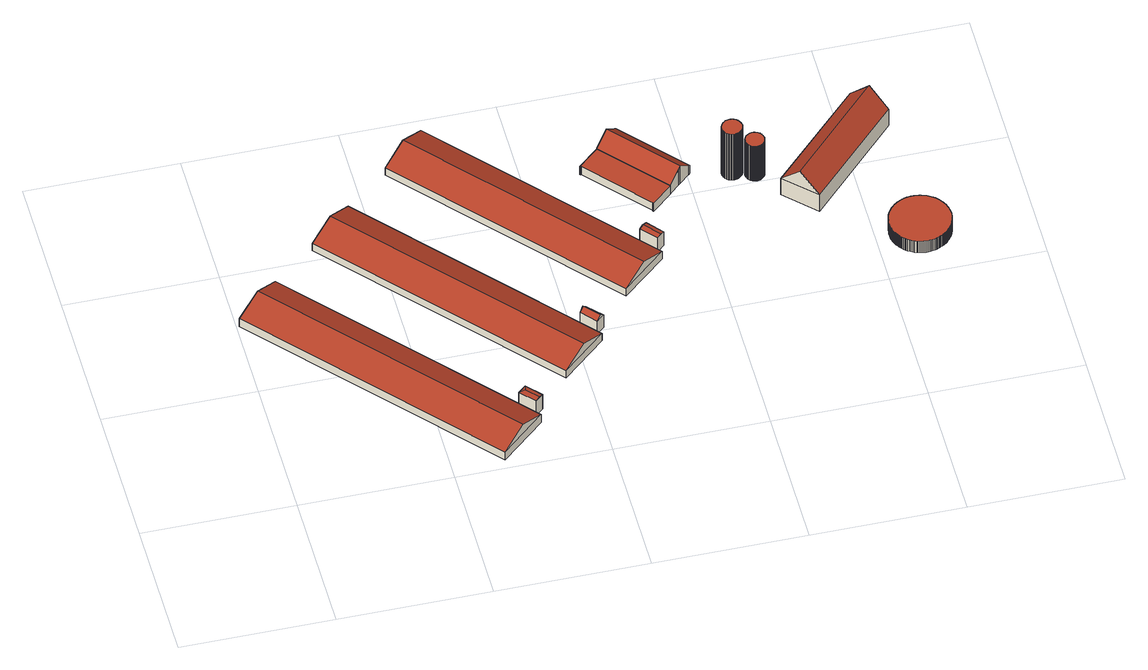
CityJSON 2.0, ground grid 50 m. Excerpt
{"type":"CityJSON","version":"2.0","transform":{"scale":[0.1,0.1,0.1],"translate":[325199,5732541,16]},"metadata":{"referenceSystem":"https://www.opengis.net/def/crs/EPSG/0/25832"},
"CityObjects":{
"building1":{"type":"Building","attributes":{"Geometrietyp2DReferenz":"3000","Gemeindeschluessel":"05154044","function":"31001_2724","roofType":"3100","measuredHeight":7.43,"storeysAboveGround":1},"address":[{"country":"Germany","locality":"Rees","thoroughfareNumber":"4","thoroughfareName":"Overkampstraße"}],"geometry":[{"type":"Solid","lod":"2","boundaries":[[[[0,1,2,3]],[[4,5,1,0]],[[6,7,5,4]],[[3,2,7,6]],[[0,8,4]],[[6,9,3]],[[3,9,8,0]],[[4,8,9,6]],[[1,5,7,2]]]],"semantics":{"surfaces":[{"type":"WallSurface"},{"type":"RoofSurface"},{"type":"GroundSurface"}],"values":[[0,0,0,0,0,0,1,1,2]]}}]},
"building2":{"type":"Building","attributes":{"Geometrietyp2DReferenz":"3000","Gemeindeschluessel":"05154044","function":"51003_1201","roofType":"5000","measuredHeight":6.71},"geometry":[{"type":"Solid","lod":"2","boundaries":[[[[10,11,12,13]],[[14,15,11,10]],[[16,17,15,14]],[[13,12,17,16]],[[10,18,14]],[[16,19,13]],[[13,19,18,10]],[[14,18,19,16]],[[11,15,17,12]]]],"semantics":{"surfaces":[{"type":"WallSurface"},{"type":"RoofSurface"},{"type":"GroundSurface"}],"values":[[0,0,0,0,1,0,1,1,2]]}}]},
"building3":{"type":"Building","attributes":{"Geometrietyp2DReferenz":"3000","Gemeindeschluessel":"05154044","function":"31001_2724","roofType":"3100","measuredHeight":7.11,"storeysAboveGround":1},"address":[{"country":"Germany","locality":"Rees","thoroughfareNumber":"4","thoroughfareName":"Overkampstraße"}],"geometry":[{"type":"Solid","lod":"2","boundaries":[[[[20,21,22,23]],[[24,25,21,20]],[[26,27,25,24]],[[23,22,27,26]],[[20,28,24]],[[26,29,23]],[[23,29,28,20]],[[24,28,29,26]],[[21,25,27,22]]]],"semantics":{"surfaces":[{"type":"WallSurface"},{"type":"RoofSurface"},{"type":"GroundSurface"}],"values":[[0,0,0,0,0,0,1,1,2]]}}]},
"building4":{"type":"Building","attributes":{"Geometrietyp2DReferenz":"3000","Gemeindeschluessel":"05154044","function":"51003_1201","roofType":"3100","measuredHeight":6.94},"geometry":[{"type":"Solid","lod":"2","boundaries":[[[[30,31,32,33]],[[34,35,31,30]],[[36,37,35,34]],[[33,32,37,36]],[[30,38,34]],[[36,39,33]],[[33,39,38,30]],[[34,38,39,36]],[[31,35,37,32]]]],"semantics":{"surfaces":[{"type":"WallSurface"},{"type":"RoofSurface"},{"type":"GroundSurface"}],"values":[[0,0,0,0,0,0,1,1,2]]}}]},
"building5":{"type":"Building","attributes":{"Geometrietyp2DReferenz":"3000","Gemeindeschluessel":"05154044","function":"31001_2724","roofType":"3100","measuredHeight":7.12,"storeysAboveGround":1},"address":[{"country":"Germany","locality":"Rees","thoroughfareNumber":"4","thoroughfareName":"Overkampstraße"}],"geometry":[{"type":"Solid","lod":"2","boundaries":[[[[40,41,42,43]],[[44,45,41,40]],[[46,47,45,44]],[[43,42,47,46]],[[40,48,44]],[[46,49,43]],[[43,49,48,40]],[[44,48,49,46]],[[41,45,47,42]]]],"semantics":{"surfaces":[{"type":"WallSurface"},{"type":"RoofSurface"},{"type":"GroundSurface"}],"values":[[0,0,0,0,0,0,1,1,2]]}}]},
"building6":{"type":"Building","attributes":{"Geometrietyp2DReferenz":"3000","Gemeindeschluessel":"05154044","function":"51003_1201","roofType":"3100","measuredHeight":6.59},"geometry":[{"type":"Solid","lod":"2","boundaries":[[[[50,51,52,53]],[[54,55,51,50]],[[56,57,55,54]],[[53,52,57,56]],[[50,58,54]],[[56,59,53]],[[53,59,58,50]],[[54,58,59,56]],[[51,55,57,52]]]],"semantics":{"surfaces":[{"type":"WallSurface"},{"type":"RoofSurface"},{"type":"GroundSurface"}],"values":[[0,0,0,0,0,0,1,1,2]]}}]},
"building7":{"type":"Building","attributes":{"Gemeindeschluessel":"05154044","Geometrietyp2DReferenz":"3000","function":"31001_2720"},"address":[{"country":"Germany","locality":"Rees","thoroughfareNumber":"4","thoroughfareName":"Overkampstraße"}],"children":["building7-1","building7-2"]},
"building7-1":{"type":"BuildingPart","attributes":{"roofType":"3100","measuredHeight":7.87,"storeysAboveGround":1},"parents":["building7"],"geometry":[{"type":"MultiSurface","lod":"2","boundaries":[[[60,61,62,63]],[[64,65,61,60]],[[66,67,65,64]],[[68,69,67,66]],[[70,71,69,68]],[[72,73,71,70]],[[74,75,73,72]],[[76,77,75,74]],[[78,79,77,76]],[[80,81,79,78]],[[82,83,81,80]],[[63,82,80,78,60]],[[76,74,72,70,68,66,64,60,78]],[[61,65,67,69,71,73,75,77,79,81,83,62]],[[82,63,84,85]],[[62,83,85,84]]],"semantics":{"surfaces":[{"type":"WallSurface"},{"type":"RoofSurface"},{"type":"GroundSurface"},{"type":"ClosureSurface"}],"values":[0,0,0,0,0,0,0,0,0,0,0,1,1,2,0,3]}}]},
"building7-2":{"type":"BuildingPart","attributes":{"roofType":"1000","measuredHeight":3.51,"storeysAboveGround":1},"address":[{"country":"Germany","locality":"Rees","thoroughfareNumber":"4","thoroughfareName":"Overkampstraße"}],"parents":["building7"],"geometry":[{"type":"MultiSurface","lod":"2","boundaries":[[[86,87,88,85]],[[89,90,87,86]],[[91,92,90,89]],[[93,94,92,91]],[[95,96,94,93]],[[97,98,96,95]],[[84,99,98,97]],[[95,93,91,89,86,85,84,97]],[[88,87,90,92,94,96,98,99]],[[62,83,88,99]],[[84,85,83,62]]],"semantics":{"surfaces":[{"type":"WallSurface"},{"type":"RoofSurface"},{"type":"GroundSurface"},{"type":"ClosureSurface"}],"values":[0,0,0,0,0,0,0,1,2,0,3]}}]},
"building8":{"type":"Building","attributes":{"Geometrietyp2DReferenz":"3000","Gemeindeschluessel":"05154044","function":"51003_1201","roofType":"1000","measuredHeight":20.27},"geometry":[{"type":"Solid","lod":"2","boundaries":[[[[100,101,102,103]],[[104,105,101,100]],[[106,107,105,104]],[[108,109,107,106]],[[110,111,109,108]],[[112,113,111,110]],[[114,115,113,112]],[[116,117,115,114]],[[118,119,117,116]],[[120,121,119,118]],[[122,123,121,120]],[[124,125,123,122]],[[126,127,125,124]],[[128,129,127,126]],[[130,131,129,128]],[[132,133,131,130]],[[134,135,133,132]],[[136,137,135,134]],[[138,139,137,136]],[[140,141,139,138]],[[142,143,141,140]],[[144,145,143,142]],[[146,147,145,144]],[[148,149,147,146]],[[150,151,149,148]],[[152,153,151,150]],[[154,155,153,152]],[[156,157,155,154]],[[158,159,157,156]],[[160,161,159,158]],[[162,163,161,160]],[[164,165,163,162]],[[166,167,165,164]],[[168,169,167,166]],[[170,171,169,168]],[[172,173,171,170]],[[174,175,173,172]],[[176,177,175,174]],[[178,179,177,176]],[[180,181,179,178]],[[182,183,181,180]],[[184,185,183,182]],[[186,187,185,184]],[[188,189,187,186]],[[190,191,189,188]],[[192,193,191,190]],[[194,195,193,192]],[[196,197,195,194]],[[198,199,197,196]],[[200,201,199,198]],[[202,203,201,200]],[[204,205,203,202]],[[206,207,205,204]],[[208,209,207,206]],[[210,211,209,208]],[[212,213,211,210]],[[214,215,213,212]],[[216,217,215,214]],[[218,219,217,216]],[[220,221,219,218]],[[222,223,221,220]],[[224,225,223,222]],[[226,227,225,224]],[[228,229,227,226]],[[230,231,229,228]],[[232,233,231,230]],[[234,235,233,232]],[[236,237,235,234]],[[238,239,237,236]],[[103,102,239,238]],[[236,234,232,230,228,226,224,222,220,218,216,214,212,210,208,206,204,202,200,198,196,194,192,190,188,186,184,182,180,178,176,174,172,170,168,166,164,162,160,158,156,154,152,150,148,146,144,142,140,138,136,134,132,130,128,126,124,122,120,118,116,114,112,110,108,106,104,100,103,238]],[[101,105,107,109,111,113,115,117,119,121,123,125,127,129,131,133,135,137,139,141,143,145,147,149,151,153,155,157,159,161,163,165,167,169,171,173,175,177,179,181,183,185,187,189,191,193,195,197,199,201,203,205,207,209,211,213,215,217,219,221,223,225,227,229,231,233,235,237,239,102]]]],"semantics":{"surfaces":[{"type":"WallSurface"},{"type":"RoofSurface"},{"type":"GroundSurface"}],"values":[[0,0,0,0,0,0,0,0,0,0,0,0,0,0,0,0,0,0,0,0,0,0,0,0,0,0,0,0,0,0,0,0,0,0,0,0,0,0,0,0,0,0,0,0,0,0,0,0,0,0,0,0,0,0,0,0,0,0,0,0,0,0,0,0,0,0,0,0,0,0,1,2]]}}]},
"building9":{"type":"Building","attributes":{"Geometrietyp2DReferenz":"3000","Gemeindeschluessel":"05154044","function":"51003_1201","roofType":"1000","measuredHeight":15.24},"geometry":[{"type":"Solid","lod":"2","boundaries":[[[[240,241,242,243]],[[244,245,241,240]],[[246,247,245,244]],[[248,249,247,246]],[[250,251,249,248]],[[252,253,251,250]],[[254,255,253,252]],[[256,257,255,254]],[[258,259,257,256]],[[260,261,259,258]],[[262,263,261,260]],[[264,265,263,262]],[[266,267,265,264]],[[268,269,267,266]],[[270,271,269,268]],[[272,273,271,270]],[[274,275,273,272]],[[276,277,275,274]],[[278,279,277,276]],[[280,281,279,278]],[[282,283,281,280]],[[284,285,283,282]],[[286,287,285,284]],[[288,289,287,286]],[[290,291,289,288]],[[292,293,291,290]],[[294,295,293,292]],[[296,297,295,294]],[[298,299,297,296]],[[300,301,299,298]],[[302,303,301,300]],[[304,305,303,302]],[[306,307,305,304]],[[308,309,307,306]],[[310,311,309,308]],[[312,313,311,310]],[[314,315,313,312]],[[316,317,315,314]],[[318,319,317,316]],[[320,321,319,318]],[[322,323,321,320]],[[324,325,323,322]],[[326,327,325,324]],[[328,329,327,326]],[[330,331,329,328]],[[332,333,331,330]],[[334,335,333,332]],[[336,337,335,334]],[[338,339,337,336]],[[340,341,339,338]],[[342,343,341,340]],[[344,345,343,342]],[[346,347,345,344]],[[348,349,347,346]],[[350,351,349,348]],[[352,353,351,350]],[[354,355,353,352]],[[356,357,355,354]],[[358,359,357,356]],[[360,361,359,358]],[[362,363,361,360]],[[364,365,363,362]],[[366,367,365,364]],[[368,369,367,366]],[[370,371,369,368]],[[372,373,371,370]],[[374,375,373,372]],[[243,242,375,374]],[[372,370,368,366,364,362,360,358,356,354,352,350,348,346,344,342,340,338,336,334,332,330,328,326,324,322,320,318,316,314,312,310,308,306,304,302,300,298,296,294,292,290,288,286,284,282,280,278,276,274,272,270,268,266,264,262,260,258,256,254,252,250,248,246,244,240,243,374]],[[241,245,247,249,251,253,255,257,259,261,263,265,267,269,271,273,275,277,279,281,283,285,287,289,291,293,295,297,299,301,303,305,307,309,311,313,315,317,319,321,323,325,327,329,331,333,335,337,339,341,343,345,347,349,351,353,355,357,359,361,363,365,367,369,371,373,375,242]]]],"semantics":{"surfaces":[{"type":"WallSurface"},{"type":"RoofSurface"},{"type":"GroundSurface"}],"values":[[0,0,0,0,0,0,0,0,0,0,0,0,0,0,0,0,0,0,0,0,0,0,0,0,0,0,0,0,0,0,0,0,0,0,0,0,0,0,0,0,0,0,0,0,0,0,0,0,0,0,0,0,0,0,0,0,0,0,0,0,0,0,0,0,0,0,0,0,1,2]]}}]},
"building10":{"type":"Building","attributes":{"Geometrietyp2DReferenz":"3000","Gemeindeschluessel":"05154044","function":"31001_2720","roofType":"3100","measuredHeight":14.19,"storeysAboveGround":2},"address":[{"country":"Germany","locality":"Rees","thoroughfareNumber":"4","thoroughfareName":"Overkampstraße"}],"geometry":[{"type":"Solid","lod":"2","boundaries":[[[[376,377,378,379]],[[380,381,377,376]],[[382,383,381,380]],[[379,378,383,382]],[[376,384,380]],[[382,385,379]],[[379,385,384,376]],[[380,384,385,382]],[[377,381,383,378]]]],"semantics":{"surfaces":[{"type":"WallSurface"},{"type":"RoofSurface"},{"type":"GroundSurface"}],"values":[[0,0,0,0,0,0,1,1,2]]}}]},
"building11":{"type":"Building","attributes":{"Geometrietyp2DReferenz":"3000","Gemeindeschluessel":"05154044","function":"51003_1201","roofType":"1000","measuredHeight":5.08},"geometry":[{"type":"Solid","lod":"2","boundaries":[[[[386,387,388,389]],[[390,391,387,386]],[[392,393,391,390]],[[394,395,393,392]],[[396,397,395,394]],[[398,399,397,396]],[[400,401,399,398]],[[402,403,401,400]],[[404,405,403,402]],[[406,407,405,404]],[[408,409,407,406]],[[410,411,409,408]],[[412,413,411,410]],[[414,415,413,412]],[[416,417,415,414]],[[418,419,417,416]],[[420,421,419,418]],[[422,423,421,420]],[[424,425,423,422]],[[426,427,425,424]],[[428,429,427,426]],[[430,431,429,428]],[[432,433,431,430]],[[434,435,433,432]],[[436,437,435,434]],[[438,439,437,436]],[[440,441,439,438]],[[442,443,441,440]],[[444,445,443,442]],[[446,447,445,444]],[[448,449,447,446]],[[450,451,449,448]],[[452,453,451,450]],[[454,455,453,452]],[[456,457,455,454]],[[458,459,457,456]],[[460,461,459,458]],[[462,463,461,460]],[[464,465,463,462]],[[466,467,465,464]],[[468,469,467,466]],[[470,471,469,468]],[[472,473,471,470]],[[474,475,473,472]],[[476,477,475,474]],[[478,479,477,476]],[[480,481,479,478]],[[482,483,481,480]],[[484,485,483,482]],[[486,487,485,484]],[[488,489,487,486]],[[490,491,489,488]],[[492,493,491,490]],[[494,495,493,492]],[[496,497,495,494]],[[498,499,497,496]],[[500,501,499,498]],[[502,503,501,500]],[[504,505,503,502]],[[506,507,505,504]],[[508,509,507,506]],[[510,511,509,508]],[[512,513,511,510]],[[514,515,513,512]],[[516,517,515,514]],[[518,519,517,516]],[[520,521,519,518]],[[522,523,521,520]],[[524,525,523,522]],[[526,527,525,524]],[[528,529,527,526]],[[530,531,529,528]],[[532,533,531,530]],[[534,535,533,532]],[[536,537,535,534]],[[538,539,537,536]],[[540,541,539,538]],[[542,543,541,540]],[[544,545,543,542]],[[546,547,545,544]],[[548,549,547,546]],[[550,551,549,548]],[[552,553,551,550]],[[554,555,553,552]],[[556,557,555,554]],[[558,559,557,556]],[[560,561,559,558]],[[562,563,561,560]],[[564,565,563,562]],[[566,567,565,564]],[[568,569,567,566]],[[570,571,569,568]],[[572,573,571,570]],[[574,575,573,572]],[[576,577,575,574]],[[578,579,577,576]],[[580,581,579,578]],[[582,583,581,580]],[[584,585,583,582]],[[586,587,585,584]],[[588,589,587,586]],[[590,591,589,588]],[[592,593,591,590]],[[594,595,593,592]],[[596,597,595,594]],[[598,599,597,596]],[[600,601,599,598]],[[602,603,601,600]],[[604,605,603,602]],[[606,607,605,604]],[[608,609,607,606]],[[610,611,609,608]],[[612,613,611,610]],[[614,615,613,612]],[[616,617,615,614]],[[389,388,617,616]],[[614,612,610,608,606,604,602,600,598,596,594,592,590,588,586,584,582,580,578,576,574,572,570,568,566,564,562,560,558,556,554,552,550,548,546,544,542,540,538,536,534,532,530,528,526,524,522,520,518,516,514,512,510,508,506,504,502,500,498,496,494,492,490,488,486,484,482,480,478,476,474,472,470,468,466,464,462,460,458,456,454,452,450,448,446,444,442,440,438,436,434,432,430,428,426,424,422,420,418,416,414,412,410,408,406,404,402,400,398,396,394,392,390,386,389,616]],[[387,391,393,395,397,399,401,403,405,407,409,411,413,415,417,419,421,423,425,427,429,431,433,435,437,439,441,443,445,447,449,451,453,455,457,459,461,463,465,467,469,471,473,475,477,479,481,483,485,487,489,491,493,495,497,499,501,503,505,507,509,511,513,515,517,519,521,523,525,527,529,531,533,535,537,539,541,543,545,547,549,551,553,555,557,559,561,563,565,567,569,571,573,575,577,579,581,583,585,587,589,591,593,595,597,599,601,603,605,607,609,611,613,615,617,388]]]],"semantics":{"surfaces":[{"type":"WallSurface"},{"type":"RoofSurface"},{"type":"GroundSurface"}],"values":[[0,0,0,0,0,0,0,0,0,0,0,0,0,0,0,0,0,0,0,0,0,0,0,0,0,0,0,0,0,0,0,0,0,0,0,0,0,0,0,0,0,0,0,0,0,0,0,0,0,0,0,0,0,0,0,0,0,0,0,0,0,0,0,0,0,0,0,0,0,0,0,0,0,0,0,0,0,0,0,0,0,0,0,0,0,0,0,0,0,0,0,0,0,0,0,0,0,0,0,0,0,0,0,0,0,0,0,0,0,0,0,0,0,0,0,0,1,2]]}}]}
},
"vertices":[
[807,137,68],[807,137,33],[148,884,33],[148,884,68],[661,8,68],[661,8,33],[3,756,68],[3,756,33],[734,73,107],[76,820,107],
[756,217,99],[756,217,35],[799,169,35],[799,169,99],[781,239,99],[781,239,35],[824,190,99],[824,190,35],[777,219,102],[812,179,102],
[1072,432,64],[1072,432,33],[443,1145,33],[443,1145,64],[927,303,64],[927,303,33],[298,1017,64],[298,1017,33],[1000,367,104],[371,1081,104],
[1090,484,88],[1090,484,34],[1046,534,34],[1046,534,88],[1065,462,88],[1065,462,34],[1022,512,88],[1022,512,34],[1078,473,103],[1034,523,103],
[1336,728,62],[1336,728,30],[738,1407,30],[738,1407,62],[1190,600,62],[1190,600,30],[593,1278,62],[593,1278,30],[1263,664,102],[665,1342,102],
[1354,780,93],[1354,780,32],[1310,831,32],[1310,831,93],[1329,758,93],[1329,758,32],[1285,809,93],[1285,809,32],[1342,769,98],[1297,820,98],
[1282,1228,114],[1282,1228,35],[1243,1194,35],[1243,1194,72],[1317,1258,76],[1317,1258,35],[1316,1259,76],[1316,1259,35],[1320,1262,72],[1320,1262,35],[1389,1184,72],[1389,1184,35],[1503,1055,72],[1503,1055,35],[1499,1051,76],[1499,1051,35],[1499,1052,76],[1499,1052,35],[1464,1021,114],[1464,1021,35],[1458,1016,107],[1458,1016,35],[1426,987,72],[1426,987,35],[1243,1194,69],[1426,987,69],
[1358,926,69],[1358,926,34],[1426,987,34],[1355,929,69],[1355,929,34],[1357,930,69],[1357,930,34],[1179,1133,69],[1179,1133,34],[1177,1131,69],[1177,1131,34],[1174,1134,69],[1174,1134,34],[1243,1194,34],
[1614,1064,229],[1614,1064,26],[1611,1062,26],[1611,1062,229],[1617,1066,229],[1617,1066,26],[1619,1068,229],[1619,1068,26],[1622,1069,229],[1622,1069,26],[1625,1069,229],[1625,1069,26],[1627,1070,229],[1627,1070,26],[1630,1070,229],[1630,1070,26],[1632,1071,229],[1632,1071,26],[1635,1071,229],[1635,1071,26],[1637,1070,229],[1637,1070,26],[1640,1070,229],[1640,1070,26],[1643,1069,229],[1643,1069,26],[1646,1068,229],[1646,1068,26],[1649,1066,229],[1649,1066,26],[1651,1065,229],[1651,1065,26],[1653,1064,229],[1653,1064,26],[1656,1061,229],[1656,1061,26],[1658,1059,229],[1658,1059,26],[1660,1057,229],[1660,1057,26],[1661,1054,229],[1661,1054,26],[1662,1052,229],[1662,1052,26],[1663,1050,229],[1663,1050,26],[1664,1048,229],[1664,1048,26],[1665,1045,229],[1665,1045,26],[1665,1043,229],[1665,1043,26],[1666,1040,229],[1666,1040,26],[1666,1037,229],[1666,1037,26],[1665,1033,229],[1665,1033,26],[1665,1031,229],[1665,1031,26],[1664,1029,229],[1664,1029,26],[1663,1025,229],[1663,1025,26],[1661,1022,229],[1661,1022,26],[1660,1019,229],[1660,1019,26],[1657,1016,229],[1657,1016,26],[1655,1014,229],[1655,1014,26],[1653,1012,229],[1653,1012,26],[1651,1010,229],[1651,1010,26],[1649,1009,229],[1649,1009,26],[1647,1008,229],[1647,1008,26],[1644,1007,229],[1644,1007,26],[1642,1006,229],[1642,1006,26],[1639,1006,229],[1639,1006,26],[1636,1005,229],[1636,1005,26],[1633,1005,229],[1633,1005,26],[1630,1005,229],[1630,1005,26],[1626,1006,229],[1626,1006,26],[1623,1007,229],[1623,1007,26],[1619,1008,229],[1619,1008,26],[1617,1009,229],[1617,1009,26],[1615,1010,229],[1615,1010,26],[1612,1012,229],[1612,1012,26],[1610,1015,229],[1610,1015,26],[1607,1018,229],[1607,1018,26],[1605,1020,229],[1605,1020,26],[1604,1023,229],[1604,1023,26],[1603,1026,229],[1603,1026,26],[1602,1028,229],[1602,1028,26],[1601,1031,229],[1601,1031,26],[1601,1033,229],[1601,1033,26],[1600,1035,229],[1600,1035,26],[1600,1038,229],[1600,1038,26],[1600,1041,229],[1600,1041,26],[1601,1044,229],[1601,1044,26],[1601,1047,229],[1601,1047,26],[1603,1050,229],[1603,1050,26],[1604,1053,229],[1604,1053,26],[1606,1056,229],[1606,1056,26],[1608,1059,229],[1608,1059,26],[1610,1061,229],[1610,1061,26],
[1676,998,178],[1676,998,25],[1678,995,25],[1678,995,178],[1674,1000,178],[1674,1000,25],[1672,1003,178],[1672,1003,25],[1671,1006,178],[1671,1006,25],[1670,1009,178],[1670,1009,25],[1670,1011,178],[1670,1011,25],[1669,1014,178],[1669,1014,25],[1669,1016,178],[1669,1016,25],[1669,1018,178],[1669,1018,25],[1670,1021,178],[1670,1021,25],[1670,1024,178],[1670,1024,25],[1671,1026,178],[1671,1026,25],[1672,1029,178],[1672,1029,25],[1674,1032,178],[1674,1032,25],[1676,1035,178],[1676,1035,25],[1678,1038,178],[1678,1038,25],[1680,1039,178],[1680,1039,25],[1681,1040,178],[1681,1040,25],[1684,1042,178],[1684,1042,25],[1687,1044,178],[1687,1044,25],[1689,1045,178],[1689,1045,25],[1692,1046,178],[1692,1046,25],[1695,1046,178],[1695,1046,25],[1697,1047,178],[1697,1047,25],[1700,1047,178],[1700,1047,25],[1702,1047,178],[1702,1047,25],[1704,1047,178],[1704,1047,25],[1707,1046,178],[1707,1046,25],[1710,1045,178],[1710,1045,25],[1712,1044,178],[1712,1044,25],[1715,1043,178],[1715,1043,25],[1718,1041,178],[1718,1041,25],[1720,1040,178],[1720,1040,25],[1722,1038,178],[1722,1038,25],[1724,1035,178],[1724,1035,25],[1726,1033,178],[1726,1033,25],[1727,1030,178],[1727,1030,25],[1729,1027,178],[1729,1027,25],[1729,1025,178],[1729,1025,25],[1730,1022,178],[1730,1022,25],[1730,1020,178],[1730,1020,25],[1731,1018,178],[1731,1018,25],[1731,1015,178],[1731,1015,25],[1730,1013,178],[1730,1013,25],[1730,1010,178],[1730,1010,25],[1729,1007,178],[1729,1007,25],[1728,1004,178],[1728,1004,25],[1727,1001,178],[1727,1001,25],[1725,999,178],[1725,999,25],[1724,997,178],[1724,997,25],[1721,994,178],[1721,994,25],[1719,992,178],[1719,992,25],[1716,990,178],[1716,990,25],[1713,989,178],[1713,989,25],[1711,987,178],[1711,987,25],[1708,987,178],[1708,987,25],[1706,986,178],[1706,986,25],[1704,986,178],[1704,986,25],[1701,985,178],[1701,985,25],[1699,985,178],[1699,985,25],[1696,986,178],[1696,986,25],[1693,986,178],[1693,986,25],[1690,987,178],[1690,987,25],[1687,988,178],[1687,988,25],[1684,990,178],[1684,990,25],[1681,992,178],[1681,992,25],[1680,993,178],[1680,993,25],
[1857,818,92],[1857,818,19],[2151,1122,19],[2151,1122,92],[1758,916,92],[1758,916,19],[2051,1217,92],[2051,1217,19],[1807,867,161],[2101,1170,161],
[2045,697,55],[2045,697,5],[2044,690,5],[2044,690,55],[2046,705,55],[2046,705,5],[2048,712,55],[2048,712,5],[2050,719,55],[2050,719,5],[2053,725,55],[2053,725,5],[2056,732,55],[2056,732,5],[2060,737,55],[2060,737,5],[2064,743,55],[2064,743,5],[2068,748,55],[2068,748,5],[2072,752,55],[2072,752,5],[2076,756,55],[2076,756,5],[2081,760,55],[2081,760,5],[2085,763,55],[2085,763,5],[2090,766,55],[2090,766,5],[2094,769,55],[2094,769,5],[2098,771,55],[2098,771,5],[2103,773,55],[2103,773,5],[2107,775,55],[2107,775,5],[2111,776,55],[2111,776,5],[2115,778,55],[2115,778,5],[2119,779,55],[2119,779,5],[2123,780,55],[2123,780,5],[2127,780,55],[2127,780,5],[2132,781,55],[2132,781,5],[2136,781,55],[2136,781,5],[2141,781,55],[2141,781,5],[2146,781,55],[2146,781,5],[2151,781,55],[2151,781,5],[2156,780,55],[2156,780,5],[2162,779,55],[2162,779,5],[2167,778,55],[2167,778,5],[2173,776,55],[2173,776,5],[2179,774,55],[2179,774,5],[2185,772,55],[2185,772,5],[2190,769,55],[2190,769,5],[2196,765,55],[2196,765,5],[2202,761,55],[2202,761,5],[2207,757,55],[2207,757,5],[2213,752,55],[2213,752,5],[2218,746,55],[2218,746,5],[2222,740,55],[2222,740,5],[2227,733,55],[2227,733,5],[2228,731,55],[2228,731,5],[2230,727,55],[2230,727,5],[2232,723,55],[2232,723,5],[2234,718,55],[2234,718,5],[2235,714,55],[2235,714,5],[2237,710,55],[2237,710,5],[2238,706,55],[2238,706,5],[2239,702,55],[2239,702,5],[2239,698,55],[2239,698,5],[2240,694,55],[2240,694,5],[2240,689,55],[2240,689,5],[2241,685,55],[2241,685,5],[2241,680,55],[2241,680,5],[2240,675,55],[2240,675,5],[2240,671,55],[2240,671,5],[2239,665,55],[2239,665,5],[2237,658,55],[2237,658,5],[2236,652,55],[2236,652,5],[2233,646,55],[2233,646,5],[2231,640,55],[2231,640,5],[2228,635,55],[2228,635,5],[2225,630,55],[2225,630,5],[2222,625,55],[2222,625,5],[2219,621,55],[2219,621,5],[2215,617,55],[2215,617,5],[2212,614,55],[2212,614,5],[2209,610,55],[2209,610,5],[2205,607,55],[2205,607,5],[2202,605,55],[2202,605,5],[2198,602,55],[2198,602,5],[2195,600,55],[2195,600,5],[2192,598,55],[2192,598,5],[2188,596,55],[2188,596,5],[2184,594,55],[2184,594,5],[2180,592,55],[2180,592,5],[2175,590,55],[2175,590,5],[2171,589,55],[2171,589,5],[2166,587,55],[2166,587,5],[2160,586,55],[2160,586,5],[2155,585,55],[2155,585,5],[2149,585,55],[2149,585,5],[2143,584,55],[2143,584,5],[2137,584,55],[2137,584,5],[2131,585,55],[2131,585,5],[2124,586,55],[2124,586,5],[2118,587,55],[2118,587,5],[2112,589,55],[2112,589,5],[2109,590,55],[2109,590,5],[2103,592,55],[2103,592,5],[2098,595,55],[2098,595,5],[2093,598,55],[2093,598,5],[2088,601,55],[2088,601,5],[2083,604,55],[2083,604,5],[2079,607,55],[2079,607,5],[2076,610,55],[2076,610,5],[2072,613,55],[2072,613,5],[2069,617,55],[2069,617,5],[2066,620,55],[2066,620,5],[2064,623,55],[2064,623,5],[2061,627,55],[2061,627,5],[2059,630,55],[2059,630,5],[2057,634,55],[2057,634,5],[2055,637,55],[2055,637,5],[2053,642,55],[2053,642,5],[2051,646,55],[2051,646,5],[2049,651,55],[2049,651,5],[2047,655,55],[2047,655,5],[2046,661,55],[2046,661,5],[2045,666,55],[2045,666,5],[2044,672,55],[2044,672,5],[2044,678,55],[2044,678,5],[2044,684,55],[2044,684,5],[2044,687,55],[2044,687,5]
]}
